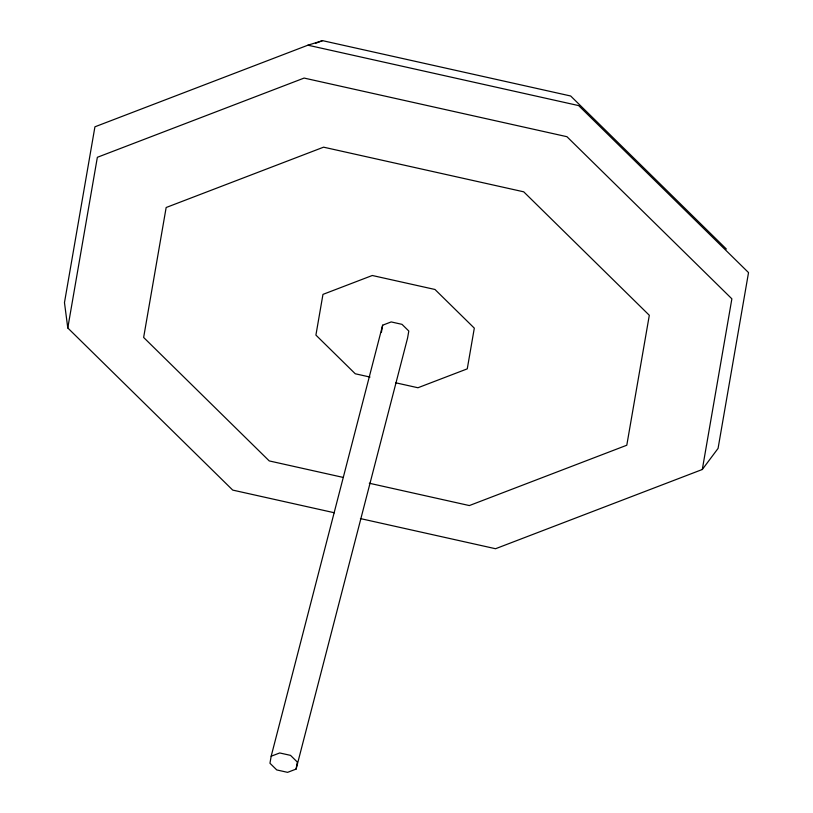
<?xml version="1.0" encoding="UTF-8"?>
<svg xmlns="http://www.w3.org/2000/svg" width="813" height="813" viewBox="0 0 813 813"><rect width="100%" height="100%" fill="white"/><g stroke="black" fill="none" stroke-linecap="round" stroke-linejoin="round"><path stroke-width="1.22" d="M334.387 512.769L232.721 490.097L67.784 327.964L97.357 157.295L304.113 78.068L566.935 136.696L731.873 298.828L702.3 469.497L495.544 548.724L360.413 518.582M271.176 756.222L269.957 763.255L276.755 769.931L287.589 772.35L296.105 769.088L407.577 338.056L408.797 331.023L401.998 324.346L391.175 321.928L382.649 325.19L271.176 756.222L279.702 752.96L290.526 755.368L297.324 762.055L296.105 769.088M381.429 332.222L382.649 325.19M702.3 469.497L718.072 448.4L748.529 272.599L578.632 105.588L307.903 45.193L94.928 126.808L64.471 302.599L67.784 327.964M315.454 43.374L322.548 40.65L570.665 95.995L726.375 249.052M307.903 45.193L322.548 40.65M370.006 377.059L355.251 373.767L315.911 335.098L322.964 294.387L372.283 275.495L434.975 289.479L474.314 328.147L467.262 368.858L417.943 387.75L395.819 382.821M343.35 477.455L269.235 460.92L143.637 337.456L166.157 207.508L323.584 147.173L523.714 191.817L649.313 315.281L626.793 445.229L469.355 505.564L369.295 483.237"/></g></svg>
